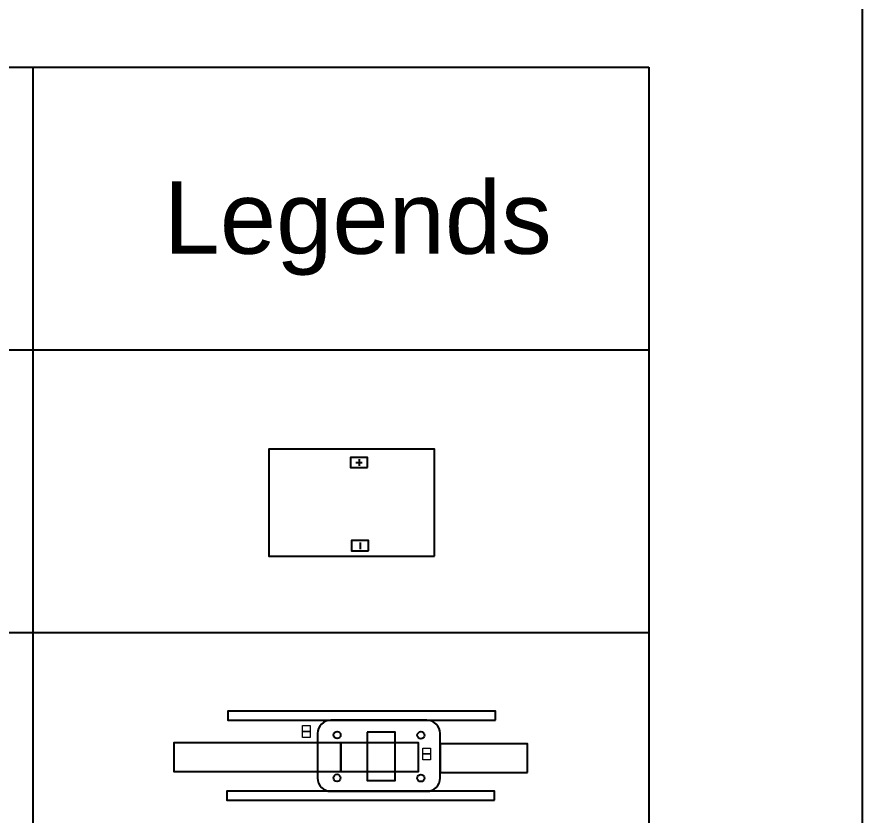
# Model space of a CAD drawing. Header units: millimetres. Extents: x 5106 to 6716, y 1990 to 3063.
# Drawn here: x 6410.1 to 6491.7, y 2687.5 to 2764.5 of the extents above; entities that cross this region are included whole.
import ezdxf
from ezdxf.enums import TextEntityAlignment as Align

# ---------------------------------------------------------------- set-up
doc = ezdxf.new("R2010")
doc.units = ezdxf.units.MM
doc.styles.add('CALIBRI', font='calibri.ttf', dxfattribs={"height": 0.125})
doc.styles.get("Standard").update_dxf_attribs({"font": 'arial.ttf'})

# ---------------------------------------------------------------- blocks, each defined once
blk = doc.blocks.new('Frame1')
at = {"color": 0}
blk.add_line((6491.652, 3041.019), (6491.652, 2012.369), dxfattribs=at)
at = {"style": 'CALIBRI'}
for tag, height, p in [('DESIGNER', 5.59, (6559.297, 2118.552)), ('REVIEWER', 5.59, (6559.297, 2085.009)), ('PAGE', 11.628, (6561.297, 2048.732))]:
    blk.add_attdef(tag, text='', height=height, dxfattribs=at).set_placement(p, align=Align.TOP_LEFT)

msp = doc.modelspace()

# ---------------------------------------------------------------- linework, layer by layer
for p, q in [((6411.657, 2759.653), (6471.088, 2759.653)), ((6443.442, 2721.51), (6442.822, 2721.51)), ((6443.172, 2721.204), (6443.172, 2721.853)), ((6443.281, 2713.185), (6443.281, 2713.835))]:
    msp.add_line(p, q)
for points in [[(6471.088, 2759.653), (6471.088, 2459.802), (6338.622, 2459.802), (6338.622, 2759.653), (6411.657, 2759.653)], [(6411.657, 2759.653), (6411.657, 2459.802)], [(6338.622, 2732.393), (6471.088, 2732.393)], [(6338.622, 2705.134), (6471.088, 2705.134)]]:
    msp.add_lwpolyline(points)
for points in [[(6450.419, 2712.505), (6450.419, 2722.834), (6434.423, 2722.834), (6434.423, 2712.505)], [(6443.955, 2721.041), (6443.955, 2722.008), (6442.317, 2722.008), (6442.317, 2721.041)], [(6444.036, 2713.032), (6444.036, 2714), (6442.397, 2714), (6442.397, 2713.032)], [(6456.291, 2696.684), (6456.291, 2697.553), (6430.487, 2697.553), (6430.487, 2696.684)], [(6443.914, 2695.534), (6443.914, 2690.864), (6446.613, 2690.864), (6446.613, 2695.534)], [(6441.357, 2691.749), (6441.357, 2694.516), (6425.25, 2694.516), (6425.25, 2691.749)], [(6441.357, 2694.508), (6441.357, 2691.749), (6448.875, 2691.749), (6448.875, 2694.508)], [(6459.365, 2691.631), (6459.365, 2694.413), (6450.959, 2694.413), (6450.959, 2691.631)], [(6456.195, 2688.98), (6456.195, 2689.849), (6430.391, 2689.849), (6430.391, 2688.98)]]:
    msp.add_lwpolyline(points, close=True)
at = {"color": 7, "lineweight": 0}
for points in [[(6437.673, 2695.586), (6437.673, 2696.159)], [(6437.673, 2696.159), (6438.428, 2696.159)], [(6438.428, 2696.159), (6438.428, 2695.586)], [(6437.673, 2695.586), (6438.428, 2695.586)], [(6438.428, 2695.586), (6437.673, 2695.586)], [(6437.673, 2695.013), (6437.673, 2695.586)], [(6437.673, 2695.586), (6438.428, 2695.586)], [(6438.428, 2695.586), (6438.428, 2695.013)], [(6438.428, 2695.013), (6437.673, 2695.013)], [(6449.266, 2694.004), (6450.021, 2694.004)], [(6449.266, 2693.43), (6449.266, 2694.004)], [(6450.021, 2694.004), (6450.021, 2693.43)], [(6450.021, 2693.43), (6449.266, 2693.43)], [(6449.266, 2693.43), (6450.021, 2693.43)], [(6449.266, 2692.857), (6449.266, 2693.43)], [(6450.021, 2693.43), (6449.266, 2693.43)], [(6450.021, 2692.857), (6449.266, 2692.857)], [(6450.021, 2693.43), (6450.021, 2692.857)]]:
    msp.add_lwpolyline(points, dxfattribs=at)
msp.add_lwpolyline([(6439.127, 2695.402), (6439.127, 2691.108, 0.414214), (6440.409, 2689.827), (6449.677, 2689.827, 0.414214), (6450.959, 2691.108), (6450.959, 2695.402, 0.414214), (6449.677, 2696.684), (6440.409, 2696.684, 0.414214)], format="xyb", close=True)
for centre in [(6441.01, 2695.259), (6449.093, 2695.24), (6441.003, 2691.122), (6449.087, 2691.103)]:
    msp.add_circle(centre, 0.344)

# ---------------------------------------------------------------- block references
msp.add_blockref('Frame1', (0, 0))

# ---------------------------------------------------------------- texts
at = {"insert": (6424.275, 2748.653), "char_height": 6.98583, "attachment_point": 1}
msp.add_mtext_dynamic_manual_height_columns('{\\fArial|b0|i0|c0|p34;Legends}', width=23.07594, gutter_width=32.342, heights=[8.145], dxfattribs=at)

doc.saveas('drawing.dxf')
